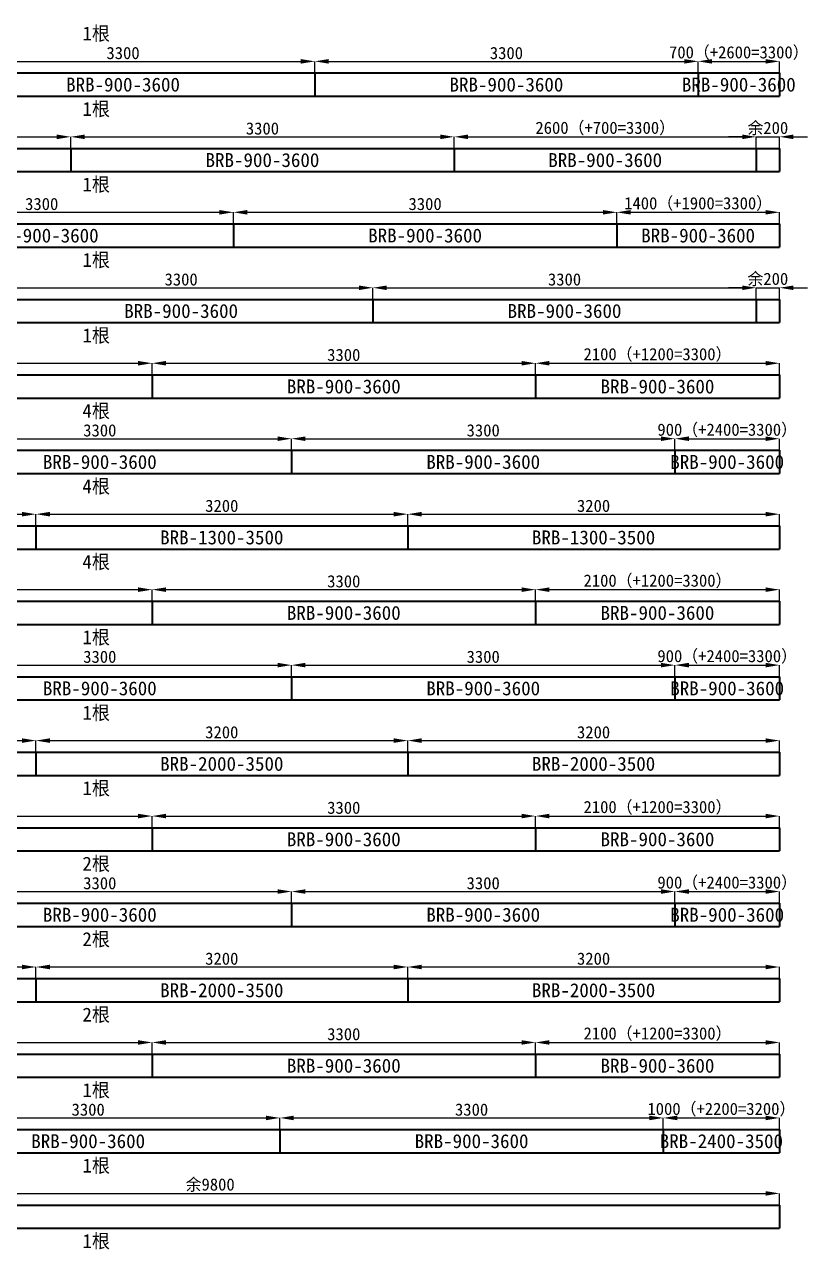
# Model space of a CAD drawing. Header units: metres. Extents: x -250 to 12310, y -21140 to 234.
# Drawn here: x 5502 to 12310, y -21083 to -10533 of the extents above; entities that cross this region are included whole.
import ezdxf
from ezdxf.enums import TextEntityAlignment as Align

# ---------------------------------------------------------------- set-up
doc = ezdxf.new("R2010")
doc.units = ezdxf.units.M
for name, color, linetype in [('DIMENSION', 3, 'Continuous'), ('TEXT', 3, 'Continuous'), ('TUBE', 3, 'Continuous')]:
    doc.layers.add(name, color=color, linetype=linetype)
doc.dimstyles.get("Standard").update_dxf_attribs({"dimscale": 30, "dimtxt": 3.5, "dimasz": 4, "dimexe": 1.25, "dimexo": 0, "dimtad": 1, "dimcen": 2.5, "dimazin": 3, "dimtfac": 1, "dimtmove": 0, "dimatfit": 3})

# ---------------------------------------------------------------- blocks, each defined once
blk = doc.blocks.new('_CLOSEDFILLED')
at = {"color": 0, "linetype": 'BYBLOCK'}
blk.add_solid([(-1, 0.164), (0, 0), (-1, -0.164)], dxfattribs=at)
blk = doc.blocks.new('*D87')
at = {"color": 3}
for p, q in [((4700, -10950), (4700, -10850)), ((8000, -10950), (8000, -10850))]:
    blk.add_line(p, q, dxfattribs=at)
at = {"color": 0}
blk.add_line((4820, -10850), (7880, -10850), dxfattribs=at)
at = {"layer": 'Defpoints'}
for p in [(4700, -10850), (4700, -10950), (8000, -10950)]:
    blk.add_point(p, dxfattribs=at)
at = {"layer": 'DIMENSION', "color": 0, "xscale": 120, "yscale": 120, "rotation": 180}
blk.add_blockref('_CLOSEDFILLED', (4700, -10850), dxfattribs=at)
at = {"layer": 'DIMENSION', "color": 0, "xscale": 120, "yscale": 120}
blk.add_blockref('_CLOSEDFILLED', (8000, -10850), dxfattribs=at)
at = {"layer": 'DIMENSION', "color": 3, "insert": (6350, -10778.75), "char_height": 105, "attachment_point": 5}
blk.add_mtext('3300', dxfattribs=at)
blk = doc.blocks.new('*D88')
at = {"color": 3}
for p, q in [((8000, -10950), (8000, -10850)), ((11300, -10950), (11300, -10850))]:
    blk.add_line(p, q, dxfattribs=at)
at = {"color": 0}
blk.add_line((8120, -10850), (11180, -10850), dxfattribs=at)
at = {"layer": 'Defpoints'}
for p in [(8000, -10850), (8000, -10950), (11300, -10950)]:
    blk.add_point(p, dxfattribs=at)
at = {"layer": 'DIMENSION', "color": 0, "xscale": 120, "yscale": 120, "rotation": 180}
blk.add_blockref('_CLOSEDFILLED', (8000, -10850), dxfattribs=at)
at = {"layer": 'DIMENSION', "color": 0, "xscale": 120, "yscale": 120}
blk.add_blockref('_CLOSEDFILLED', (11300, -10850), dxfattribs=at)
at = {"layer": 'DIMENSION', "color": 3, "insert": (9650, -10778.75), "char_height": 105, "attachment_point": 5}
blk.add_mtext('3300', dxfattribs=at)
blk = doc.blocks.new('*D89')
at = {"color": 3}
for p, q in [((11300, -10950), (11300, -10850)), ((12000, -10950), (12000, -10850))]:
    blk.add_line(p, q, dxfattribs=at)
at = {"color": 0}
blk.add_line((11420, -10850), (11880, -10850), dxfattribs=at)
at = {"layer": 'Defpoints'}
for p in [(11300, -10850), (11300, -10950), (12000, -10950)]:
    blk.add_point(p, dxfattribs=at)
at = {"layer": 'DIMENSION', "color": 0, "xscale": 120, "yscale": 120, "rotation": 180}
blk.add_blockref('_CLOSEDFILLED', (11300, -10850), dxfattribs=at)
at = {"layer": 'DIMENSION', "color": 0, "xscale": 120, "yscale": 120}
blk.add_blockref('_CLOSEDFILLED', (12000, -10850), dxfattribs=at)
at = {"layer": 'DIMENSION', "color": 3, "insert": (11650, -10778.75), "char_height": 105, "attachment_point": 5}
blk.add_mtext('700（+2600=3300）', dxfattribs=at)
blk = doc.blocks.new('*D92')
at = {"color": 3}
for p, q in [((2600, -11600), (2600, -11500)), ((5900, -11600), (5900, -11500))]:
    blk.add_line(p, q, dxfattribs=at)
at = {"color": 0}
blk.add_line((2720, -11500), (5780, -11500), dxfattribs=at)
at = {"layer": 'Defpoints'}
for p in [(2600, -11500), (2600, -11600), (5900, -11600)]:
    blk.add_point(p, dxfattribs=at)
at = {"layer": 'DIMENSION', "color": 0, "xscale": 120, "yscale": 120, "rotation": 180}
blk.add_blockref('_CLOSEDFILLED', (2600, -11500), dxfattribs=at)
at = {"layer": 'DIMENSION', "color": 0, "xscale": 120, "yscale": 120}
blk.add_blockref('_CLOSEDFILLED', (5900, -11500), dxfattribs=at)
at = {"layer": 'DIMENSION', "color": 3, "insert": (4250, -11428.75), "char_height": 105, "attachment_point": 5}
blk.add_mtext('3300', dxfattribs=at)
blk = doc.blocks.new('*D93')
at = {"color": 3}
for p, q in [((5900, -11600), (5900, -11500)), ((9200, -11600), (9200, -11500))]:
    blk.add_line(p, q, dxfattribs=at)
at = {"color": 0}
blk.add_line((6020, -11500), (9080, -11500), dxfattribs=at)
at = {"layer": 'Defpoints'}
for p in [(5900, -11500), (5900, -11600), (9200, -11600)]:
    blk.add_point(p, dxfattribs=at)
at = {"layer": 'DIMENSION', "color": 0, "xscale": 120, "yscale": 120, "rotation": 180}
blk.add_blockref('_CLOSEDFILLED', (5900, -11500), dxfattribs=at)
at = {"layer": 'DIMENSION', "color": 0, "xscale": 120, "yscale": 120}
blk.add_blockref('_CLOSEDFILLED', (9200, -11500), dxfattribs=at)
at = {"layer": 'DIMENSION', "color": 3, "insert": (7550, -11428.75), "char_height": 105, "attachment_point": 5}
blk.add_mtext('3300', dxfattribs=at)
blk = doc.blocks.new('*D94')
at = {"color": 3}
for p, q in [((9200, -11600), (9200, -11500)), ((11800, -11600), (11800, -11500))]:
    blk.add_line(p, q, dxfattribs=at)
at = {"color": 0}
blk.add_line((9320, -11500), (11680, -11500), dxfattribs=at)
at = {"layer": 'Defpoints'}
for p in [(9200, -11500), (9200, -11600), (11800, -11600)]:
    blk.add_point(p, dxfattribs=at)
at = {"layer": 'DIMENSION', "color": 0, "xscale": 120, "yscale": 120, "rotation": 180}
blk.add_blockref('_CLOSEDFILLED', (9200, -11500), dxfattribs=at)
at = {"layer": 'DIMENSION', "color": 0, "xscale": 120, "yscale": 120}
blk.add_blockref('_CLOSEDFILLED', (11800, -11500), dxfattribs=at)
at = {"layer": 'DIMENSION', "color": 3, "insert": (10500, -11428.75), "char_height": 105, "attachment_point": 5}
blk.add_mtext('2600（+700=3300）', dxfattribs=at)
blk = doc.blocks.new('*D95')
at = {"color": 0}
for p, q in [((11680, -11500), (11560, -11500)), ((11800, -11500), (12000, -11500)), ((12120, -11500), (12240, -11500))]:
    blk.add_line(p, q, dxfattribs=at)
at = {"color": 3}
for p, q in [((11800, -11600), (11800, -11500)), ((12000, -11600), (12000, -11500))]:
    blk.add_line(p, q, dxfattribs=at)
at = {"layer": 'Defpoints'}
for p in [(11800, -11500), (11800, -11600), (12000, -11600)]:
    blk.add_point(p, dxfattribs=at)
at = {"layer": 'DIMENSION', "color": 0, "xscale": 120, "yscale": 120}
blk.add_blockref('_CLOSEDFILLED', (11800, -11500), dxfattribs=at)
at = {"layer": 'DIMENSION', "color": 0, "xscale": 120, "yscale": 120, "rotation": 180}
blk.add_blockref('_CLOSEDFILLED', (12000, -11500), dxfattribs=at)
at = {"layer": 'DIMENSION', "color": 3, "insert": (11900, -11428.75), "char_height": 105, "attachment_point": 5}
blk.add_mtext('余200', dxfattribs=at)
blk = doc.blocks.new('*D99')
at = {"color": 3}
for p, q in [((4000, -12250), (4000, -12150)), ((7300, -12250), (7300, -12150))]:
    blk.add_line(p, q, dxfattribs=at)
at = {"color": 0}
blk.add_line((4120, -12150), (7180, -12150), dxfattribs=at)
at = {"layer": 'Defpoints'}
for p in [(4000, -12150), (4000, -12250), (7300, -12250)]:
    blk.add_point(p, dxfattribs=at)
at = {"layer": 'DIMENSION', "color": 0, "xscale": 120, "yscale": 120, "rotation": 180}
blk.add_blockref('_CLOSEDFILLED', (4000, -12150), dxfattribs=at)
at = {"layer": 'DIMENSION', "color": 0, "xscale": 120, "yscale": 120}
blk.add_blockref('_CLOSEDFILLED', (7300, -12150), dxfattribs=at)
at = {"layer": 'DIMENSION', "color": 3, "insert": (5650, -12078.75), "char_height": 105, "attachment_point": 5}
blk.add_mtext('3300', dxfattribs=at)
blk = doc.blocks.new('*D100')
at = {"color": 3}
for p, q in [((7300, -12250), (7300, -12150)), ((10600, -12250), (10600, -12150))]:
    blk.add_line(p, q, dxfattribs=at)
at = {"color": 0}
blk.add_line((7420, -12150), (10480, -12150), dxfattribs=at)
at = {"layer": 'Defpoints'}
for p in [(7300, -12150), (7300, -12250), (10600, -12250)]:
    blk.add_point(p, dxfattribs=at)
at = {"layer": 'DIMENSION', "color": 0, "xscale": 120, "yscale": 120, "rotation": 180}
blk.add_blockref('_CLOSEDFILLED', (7300, -12150), dxfattribs=at)
at = {"layer": 'DIMENSION', "color": 0, "xscale": 120, "yscale": 120}
blk.add_blockref('_CLOSEDFILLED', (10600, -12150), dxfattribs=at)
at = {"layer": 'DIMENSION', "color": 3, "insert": (8950, -12078.75), "char_height": 105, "attachment_point": 5}
blk.add_mtext('3300', dxfattribs=at)
blk = doc.blocks.new('*D101')
at = {"color": 3}
for p, q in [((10600, -12250), (10600, -12150)), ((12000, -12250), (12000, -12150))]:
    blk.add_line(p, q, dxfattribs=at)
at = {"color": 0}
blk.add_line((10720, -12150), (11880, -12150), dxfattribs=at)
at = {"layer": 'Defpoints'}
for p in [(10600, -12150), (10600, -12250), (12000, -12250)]:
    blk.add_point(p, dxfattribs=at)
at = {"layer": 'DIMENSION', "color": 0, "xscale": 120, "yscale": 120, "rotation": 180}
blk.add_blockref('_CLOSEDFILLED', (10600, -12150), dxfattribs=at)
at = {"layer": 'DIMENSION', "color": 0, "xscale": 120, "yscale": 120}
blk.add_blockref('_CLOSEDFILLED', (12000, -12150), dxfattribs=at)
at = {"layer": 'DIMENSION', "color": 3, "insert": (11300, -12078.75), "char_height": 105, "attachment_point": 5}
blk.add_mtext('1400（+1900=3300）', dxfattribs=at)
blk = doc.blocks.new('*D105')
at = {"color": 3}
for p, q in [((5200, -12900), (5200, -12800)), ((8500, -12900), (8500, -12800))]:
    blk.add_line(p, q, dxfattribs=at)
at = {"color": 0}
blk.add_line((5320, -12800), (8380, -12800), dxfattribs=at)
at = {"layer": 'Defpoints'}
for p in [(5200, -12800), (5200, -12900), (8500, -12900)]:
    blk.add_point(p, dxfattribs=at)
at = {"layer": 'DIMENSION', "color": 0, "xscale": 120, "yscale": 120, "rotation": 180}
blk.add_blockref('_CLOSEDFILLED', (5200, -12800), dxfattribs=at)
at = {"layer": 'DIMENSION', "color": 0, "xscale": 120, "yscale": 120}
blk.add_blockref('_CLOSEDFILLED', (8500, -12800), dxfattribs=at)
at = {"layer": 'DIMENSION', "color": 3, "insert": (6850, -12728.75), "char_height": 105, "attachment_point": 5}
blk.add_mtext('3300', dxfattribs=at)
blk = doc.blocks.new('*D106')
at = {"color": 3}
for p, q in [((8500, -12900), (8500, -12800)), ((11800, -12900), (11800, -12800))]:
    blk.add_line(p, q, dxfattribs=at)
at = {"color": 0}
blk.add_line((8620, -12800), (11680, -12800), dxfattribs=at)
at = {"layer": 'Defpoints'}
for p in [(8500, -12800), (8500, -12900), (11800, -12900)]:
    blk.add_point(p, dxfattribs=at)
at = {"layer": 'DIMENSION', "color": 0, "xscale": 120, "yscale": 120, "rotation": 180}
blk.add_blockref('_CLOSEDFILLED', (8500, -12800), dxfattribs=at)
at = {"layer": 'DIMENSION', "color": 0, "xscale": 120, "yscale": 120}
blk.add_blockref('_CLOSEDFILLED', (11800, -12800), dxfattribs=at)
at = {"layer": 'DIMENSION', "color": 3, "insert": (10150, -12728.75), "char_height": 105, "attachment_point": 5}
blk.add_mtext('3300', dxfattribs=at)
blk = doc.blocks.new('*D107')
at = {"color": 0}
for p, q in [((11680, -12800), (11560, -12800)), ((11800, -12800), (12000, -12800)), ((12120, -12800), (12240, -12800))]:
    blk.add_line(p, q, dxfattribs=at)
at = {"color": 3}
for p, q in [((11800, -12900), (11800, -12800)), ((12000, -12900), (12000, -12800))]:
    blk.add_line(p, q, dxfattribs=at)
at = {"layer": 'Defpoints'}
for p in [(11800, -12800), (11800, -12900), (12000, -12900)]:
    blk.add_point(p, dxfattribs=at)
at = {"layer": 'DIMENSION', "color": 0, "xscale": 120, "yscale": 120}
blk.add_blockref('_CLOSEDFILLED', (11800, -12800), dxfattribs=at)
at = {"layer": 'DIMENSION', "color": 0, "xscale": 120, "yscale": 120, "rotation": 180}
blk.add_blockref('_CLOSEDFILLED', (12000, -12800), dxfattribs=at)
at = {"layer": 'DIMENSION', "color": 3, "insert": (11900, -12728.75), "char_height": 105, "attachment_point": 5}
blk.add_mtext('余200', dxfattribs=at)
blk = doc.blocks.new('*D110')
at = {"color": 3}
for p, q in [((3300, -13550), (3300, -13450)), ((6600, -13550), (6600, -13450))]:
    blk.add_line(p, q, dxfattribs=at)
at = {"color": 0}
blk.add_line((3420, -13450), (6480, -13450), dxfattribs=at)
at = {"layer": 'Defpoints'}
for p in [(3300, -13450), (3300, -13550), (6600, -13550)]:
    blk.add_point(p, dxfattribs=at)
at = {"layer": 'DIMENSION', "color": 0, "xscale": 120, "yscale": 120, "rotation": 180}
blk.add_blockref('_CLOSEDFILLED', (3300, -13450), dxfattribs=at)
at = {"layer": 'DIMENSION', "color": 0, "xscale": 120, "yscale": 120}
blk.add_blockref('_CLOSEDFILLED', (6600, -13450), dxfattribs=at)
at = {"layer": 'DIMENSION', "color": 3, "insert": (4950, -13378.75), "char_height": 105, "attachment_point": 5}
blk.add_mtext('3300', dxfattribs=at)
blk = doc.blocks.new('*D111')
at = {"color": 3}
for p, q in [((6600, -13550), (6600, -13450)), ((9900, -13550), (9900, -13450))]:
    blk.add_line(p, q, dxfattribs=at)
at = {"color": 0}
blk.add_line((6720, -13450), (9780, -13450), dxfattribs=at)
at = {"layer": 'Defpoints'}
for p in [(6600, -13450), (6600, -13550), (9900, -13550)]:
    blk.add_point(p, dxfattribs=at)
at = {"layer": 'DIMENSION', "color": 0, "xscale": 120, "yscale": 120, "rotation": 180}
blk.add_blockref('_CLOSEDFILLED', (6600, -13450), dxfattribs=at)
at = {"layer": 'DIMENSION', "color": 0, "xscale": 120, "yscale": 120}
blk.add_blockref('_CLOSEDFILLED', (9900, -13450), dxfattribs=at)
at = {"layer": 'DIMENSION', "color": 3, "insert": (8250, -13378.75), "char_height": 105, "attachment_point": 5}
blk.add_mtext('3300', dxfattribs=at)
blk = doc.blocks.new('*D112')
at = {"color": 3}
for p, q in [((9900, -13550), (9900, -13450)), ((12000, -13550), (12000, -13450))]:
    blk.add_line(p, q, dxfattribs=at)
at = {"color": 0}
blk.add_line((10020, -13450), (11880, -13450), dxfattribs=at)
at = {"layer": 'Defpoints'}
for p in [(9900, -13450), (9900, -13550), (12000, -13550)]:
    blk.add_point(p, dxfattribs=at)
at = {"layer": 'DIMENSION', "color": 0, "xscale": 120, "yscale": 120, "rotation": 180}
blk.add_blockref('_CLOSEDFILLED', (9900, -13450), dxfattribs=at)
at = {"layer": 'DIMENSION', "color": 0, "xscale": 120, "yscale": 120}
blk.add_blockref('_CLOSEDFILLED', (12000, -13450), dxfattribs=at)
at = {"layer": 'DIMENSION', "color": 3, "insert": (10950, -13378.75), "char_height": 105, "attachment_point": 5}
blk.add_mtext('2100（+1200=3300）', dxfattribs=at)
blk = doc.blocks.new('*D116')
at = {"color": 3}
for p, q in [((4500, -14200), (4500, -14100)), ((7800, -14200), (7800, -14100))]:
    blk.add_line(p, q, dxfattribs=at)
at = {"color": 0}
blk.add_line((4620, -14100), (7680, -14100), dxfattribs=at)
at = {"layer": 'Defpoints'}
for p in [(4500, -14100), (4500, -14200), (7800, -14200)]:
    blk.add_point(p, dxfattribs=at)
at = {"layer": 'DIMENSION', "color": 0, "xscale": 120, "yscale": 120, "rotation": 180}
blk.add_blockref('_CLOSEDFILLED', (4500, -14100), dxfattribs=at)
at = {"layer": 'DIMENSION', "color": 0, "xscale": 120, "yscale": 120}
blk.add_blockref('_CLOSEDFILLED', (7800, -14100), dxfattribs=at)
at = {"layer": 'DIMENSION', "color": 3, "insert": (6150, -14028.75), "char_height": 105, "attachment_point": 5}
blk.add_mtext('3300', dxfattribs=at)
blk = doc.blocks.new('*D117')
at = {"color": 3}
for p, q in [((7800, -14200), (7800, -14100)), ((11100, -14200), (11100, -14100))]:
    blk.add_line(p, q, dxfattribs=at)
at = {"color": 0}
blk.add_line((7920, -14100), (10980, -14100), dxfattribs=at)
at = {"layer": 'Defpoints'}
for p in [(7800, -14100), (7800, -14200), (11100, -14200)]:
    blk.add_point(p, dxfattribs=at)
at = {"layer": 'DIMENSION', "color": 0, "xscale": 120, "yscale": 120, "rotation": 180}
blk.add_blockref('_CLOSEDFILLED', (7800, -14100), dxfattribs=at)
at = {"layer": 'DIMENSION', "color": 0, "xscale": 120, "yscale": 120}
blk.add_blockref('_CLOSEDFILLED', (11100, -14100), dxfattribs=at)
at = {"layer": 'DIMENSION', "color": 3, "insert": (9450, -14028.75), "char_height": 105, "attachment_point": 5}
blk.add_mtext('3300', dxfattribs=at)
blk = doc.blocks.new('*D118')
at = {"color": 3}
for p, q in [((11100, -14200), (11100, -14100)), ((12000, -14200), (12000, -14100))]:
    blk.add_line(p, q, dxfattribs=at)
at = {"color": 0}
blk.add_line((11220, -14100), (11880, -14100), dxfattribs=at)
at = {"layer": 'Defpoints'}
for p in [(11100, -14100), (11100, -14200), (12000, -14200)]:
    blk.add_point(p, dxfattribs=at)
at = {"layer": 'DIMENSION', "color": 0, "xscale": 120, "yscale": 120, "rotation": 180}
blk.add_blockref('_CLOSEDFILLED', (11100, -14100), dxfattribs=at)
at = {"layer": 'DIMENSION', "color": 0, "xscale": 120, "yscale": 120}
blk.add_blockref('_CLOSEDFILLED', (12000, -14100), dxfattribs=at)
at = {"layer": 'DIMENSION', "color": 3, "insert": (11550, -14028.75), "char_height": 105, "attachment_point": 5}
blk.add_mtext('900（+2400=3300）', dxfattribs=at)
blk = doc.blocks.new('*D121')
at = {"color": 3}
for p, q in [((2400, -14850), (2400, -14750)), ((5600, -14850), (5600, -14750))]:
    blk.add_line(p, q, dxfattribs=at)
at = {"color": 0}
blk.add_line((2520, -14750), (5480, -14750), dxfattribs=at)
at = {"layer": 'Defpoints'}
for p in [(2400, -14750), (2400, -14850), (5600, -14850)]:
    blk.add_point(p, dxfattribs=at)
at = {"layer": 'DIMENSION', "color": 0, "xscale": 120, "yscale": 120, "rotation": 180}
blk.add_blockref('_CLOSEDFILLED', (2400, -14750), dxfattribs=at)
at = {"layer": 'DIMENSION', "color": 0, "xscale": 120, "yscale": 120}
blk.add_blockref('_CLOSEDFILLED', (5600, -14750), dxfattribs=at)
at = {"layer": 'DIMENSION', "color": 3, "insert": (4000, -14678.75), "char_height": 105, "attachment_point": 5}
blk.add_mtext('3200', dxfattribs=at)
blk = doc.blocks.new('*D122')
at = {"color": 3}
for p, q in [((5600, -14850), (5600, -14750)), ((8800, -14850), (8800, -14750))]:
    blk.add_line(p, q, dxfattribs=at)
at = {"color": 0}
blk.add_line((5720, -14750), (8680, -14750), dxfattribs=at)
at = {"layer": 'Defpoints'}
for p in [(5600, -14750), (5600, -14850), (8800, -14850)]:
    blk.add_point(p, dxfattribs=at)
at = {"layer": 'DIMENSION', "color": 0, "xscale": 120, "yscale": 120, "rotation": 180}
blk.add_blockref('_CLOSEDFILLED', (5600, -14750), dxfattribs=at)
at = {"layer": 'DIMENSION', "color": 0, "xscale": 120, "yscale": 120}
blk.add_blockref('_CLOSEDFILLED', (8800, -14750), dxfattribs=at)
at = {"layer": 'DIMENSION', "color": 3, "insert": (7200, -14678.75), "char_height": 105, "attachment_point": 5}
blk.add_mtext('3200', dxfattribs=at)
blk = doc.blocks.new('*D123')
at = {"color": 3}
for p, q in [((8800, -14850), (8800, -14750)), ((12000, -14850), (12000, -14750))]:
    blk.add_line(p, q, dxfattribs=at)
at = {"color": 0}
blk.add_line((8920, -14750), (11880, -14750), dxfattribs=at)
at = {"layer": 'Defpoints'}
for p in [(8800, -14750), (8800, -14850), (12000, -14850)]:
    blk.add_point(p, dxfattribs=at)
at = {"layer": 'DIMENSION', "color": 0, "xscale": 120, "yscale": 120, "rotation": 180}
blk.add_blockref('_CLOSEDFILLED', (8800, -14750), dxfattribs=at)
at = {"layer": 'DIMENSION', "color": 0, "xscale": 120, "yscale": 120}
blk.add_blockref('_CLOSEDFILLED', (12000, -14750), dxfattribs=at)
at = {"layer": 'DIMENSION', "color": 3, "insert": (10400, -14678.75), "char_height": 105, "attachment_point": 5}
blk.add_mtext('3200', dxfattribs=at)
blk = doc.blocks.new('*D126')
at = {"color": 3}
for p, q in [((3300, -15500), (3300, -15400)), ((6600, -15500), (6600, -15400))]:
    blk.add_line(p, q, dxfattribs=at)
at = {"color": 0}
blk.add_line((3420, -15400), (6480, -15400), dxfattribs=at)
at = {"layer": 'Defpoints'}
for p in [(3300, -15400), (3300, -15500), (6600, -15500)]:
    blk.add_point(p, dxfattribs=at)
at = {"layer": 'DIMENSION', "color": 0, "xscale": 120, "yscale": 120, "rotation": 180}
blk.add_blockref('_CLOSEDFILLED', (3300, -15400), dxfattribs=at)
at = {"layer": 'DIMENSION', "color": 0, "xscale": 120, "yscale": 120}
blk.add_blockref('_CLOSEDFILLED', (6600, -15400), dxfattribs=at)
at = {"layer": 'DIMENSION', "color": 3, "insert": (4950, -15328.75), "char_height": 105, "attachment_point": 5}
blk.add_mtext('3300', dxfattribs=at)
blk = doc.blocks.new('*D127')
at = {"color": 3}
for p, q in [((6600, -15500), (6600, -15400)), ((9900, -15500), (9900, -15400))]:
    blk.add_line(p, q, dxfattribs=at)
at = {"color": 0}
blk.add_line((6720, -15400), (9780, -15400), dxfattribs=at)
at = {"layer": 'Defpoints'}
for p in [(6600, -15400), (6600, -15500), (9900, -15500)]:
    blk.add_point(p, dxfattribs=at)
at = {"layer": 'DIMENSION', "color": 0, "xscale": 120, "yscale": 120, "rotation": 180}
blk.add_blockref('_CLOSEDFILLED', (6600, -15400), dxfattribs=at)
at = {"layer": 'DIMENSION', "color": 0, "xscale": 120, "yscale": 120}
blk.add_blockref('_CLOSEDFILLED', (9900, -15400), dxfattribs=at)
at = {"layer": 'DIMENSION', "color": 3, "insert": (8250, -15328.75), "char_height": 105, "attachment_point": 5}
blk.add_mtext('3300', dxfattribs=at)
blk = doc.blocks.new('*D128')
at = {"color": 3}
for p, q in [((9900, -15500), (9900, -15400)), ((12000, -15500), (12000, -15400))]:
    blk.add_line(p, q, dxfattribs=at)
at = {"color": 0}
blk.add_line((10020, -15400), (11880, -15400), dxfattribs=at)
at = {"layer": 'Defpoints'}
for p in [(9900, -15400), (9900, -15500), (12000, -15500)]:
    blk.add_point(p, dxfattribs=at)
at = {"layer": 'DIMENSION', "color": 0, "xscale": 120, "yscale": 120, "rotation": 180}
blk.add_blockref('_CLOSEDFILLED', (9900, -15400), dxfattribs=at)
at = {"layer": 'DIMENSION', "color": 0, "xscale": 120, "yscale": 120}
blk.add_blockref('_CLOSEDFILLED', (12000, -15400), dxfattribs=at)
at = {"layer": 'DIMENSION', "color": 3, "insert": (10950, -15328.75), "char_height": 105, "attachment_point": 5}
blk.add_mtext('2100（+1200=3300）', dxfattribs=at)
blk = doc.blocks.new('*D132')
at = {"color": 3}
for p, q in [((4500, -16150), (4500, -16050)), ((7800, -16150), (7800, -16050))]:
    blk.add_line(p, q, dxfattribs=at)
at = {"color": 0}
blk.add_line((4620, -16050), (7680, -16050), dxfattribs=at)
at = {"layer": 'Defpoints'}
for p in [(4500, -16050), (4500, -16150), (7800, -16150)]:
    blk.add_point(p, dxfattribs=at)
at = {"layer": 'DIMENSION', "color": 0, "xscale": 120, "yscale": 120, "rotation": 180}
blk.add_blockref('_CLOSEDFILLED', (4500, -16050), dxfattribs=at)
at = {"layer": 'DIMENSION', "color": 0, "xscale": 120, "yscale": 120}
blk.add_blockref('_CLOSEDFILLED', (7800, -16050), dxfattribs=at)
at = {"layer": 'DIMENSION', "color": 3, "insert": (6150, -15978.75), "char_height": 105, "attachment_point": 5}
blk.add_mtext('3300', dxfattribs=at)
blk = doc.blocks.new('*D133')
at = {"color": 3}
for p, q in [((7800, -16150), (7800, -16050)), ((11100, -16150), (11100, -16050))]:
    blk.add_line(p, q, dxfattribs=at)
at = {"color": 0}
blk.add_line((7920, -16050), (10980, -16050), dxfattribs=at)
at = {"layer": 'Defpoints'}
for p in [(7800, -16050), (7800, -16150), (11100, -16150)]:
    blk.add_point(p, dxfattribs=at)
at = {"layer": 'DIMENSION', "color": 0, "xscale": 120, "yscale": 120, "rotation": 180}
blk.add_blockref('_CLOSEDFILLED', (7800, -16050), dxfattribs=at)
at = {"layer": 'DIMENSION', "color": 0, "xscale": 120, "yscale": 120}
blk.add_blockref('_CLOSEDFILLED', (11100, -16050), dxfattribs=at)
at = {"layer": 'DIMENSION', "color": 3, "insert": (9450, -15978.75), "char_height": 105, "attachment_point": 5}
blk.add_mtext('3300', dxfattribs=at)
blk = doc.blocks.new('*D134')
at = {"color": 3}
for p, q in [((11100, -16150), (11100, -16050)), ((12000, -16150), (12000, -16050))]:
    blk.add_line(p, q, dxfattribs=at)
at = {"color": 0}
blk.add_line((11220, -16050), (11880, -16050), dxfattribs=at)
at = {"layer": 'Defpoints'}
for p in [(11100, -16050), (11100, -16150), (12000, -16150)]:
    blk.add_point(p, dxfattribs=at)
at = {"layer": 'DIMENSION', "color": 0, "xscale": 120, "yscale": 120, "rotation": 180}
blk.add_blockref('_CLOSEDFILLED', (11100, -16050), dxfattribs=at)
at = {"layer": 'DIMENSION', "color": 0, "xscale": 120, "yscale": 120}
blk.add_blockref('_CLOSEDFILLED', (12000, -16050), dxfattribs=at)
at = {"layer": 'DIMENSION', "color": 3, "insert": (11550, -15978.75), "char_height": 105, "attachment_point": 5}
blk.add_mtext('900（+2400=3300）', dxfattribs=at)
blk = doc.blocks.new('*D137')
at = {"color": 3}
for p, q in [((2400, -16800), (2400, -16700)), ((5600, -16800), (5600, -16700))]:
    blk.add_line(p, q, dxfattribs=at)
at = {"color": 0}
blk.add_line((2520, -16700), (5480, -16700), dxfattribs=at)
at = {"layer": 'Defpoints'}
for p in [(2400, -16700), (2400, -16800), (5600, -16800)]:
    blk.add_point(p, dxfattribs=at)
at = {"layer": 'DIMENSION', "color": 0, "xscale": 120, "yscale": 120, "rotation": 180}
blk.add_blockref('_CLOSEDFILLED', (2400, -16700), dxfattribs=at)
at = {"layer": 'DIMENSION', "color": 0, "xscale": 120, "yscale": 120}
blk.add_blockref('_CLOSEDFILLED', (5600, -16700), dxfattribs=at)
at = {"layer": 'DIMENSION', "color": 3, "insert": (4000, -16628.75), "char_height": 105, "attachment_point": 5}
blk.add_mtext('3200', dxfattribs=at)
blk = doc.blocks.new('*D138')
at = {"color": 3}
for p, q in [((5600, -16800), (5600, -16700)), ((8800, -16800), (8800, -16700))]:
    blk.add_line(p, q, dxfattribs=at)
at = {"color": 0}
blk.add_line((5720, -16700), (8680, -16700), dxfattribs=at)
at = {"layer": 'Defpoints'}
for p in [(5600, -16700), (5600, -16800), (8800, -16800)]:
    blk.add_point(p, dxfattribs=at)
at = {"layer": 'DIMENSION', "color": 0, "xscale": 120, "yscale": 120, "rotation": 180}
blk.add_blockref('_CLOSEDFILLED', (5600, -16700), dxfattribs=at)
at = {"layer": 'DIMENSION', "color": 0, "xscale": 120, "yscale": 120}
blk.add_blockref('_CLOSEDFILLED', (8800, -16700), dxfattribs=at)
at = {"layer": 'DIMENSION', "color": 3, "insert": (7200, -16628.75), "char_height": 105, "attachment_point": 5}
blk.add_mtext('3200', dxfattribs=at)
blk = doc.blocks.new('*D139')
at = {"color": 3}
for p, q in [((8800, -16800), (8800, -16700)), ((12000, -16800), (12000, -16700))]:
    blk.add_line(p, q, dxfattribs=at)
at = {"color": 0}
blk.add_line((8920, -16700), (11880, -16700), dxfattribs=at)
at = {"layer": 'Defpoints'}
for p in [(8800, -16700), (8800, -16800), (12000, -16800)]:
    blk.add_point(p, dxfattribs=at)
at = {"layer": 'DIMENSION', "color": 0, "xscale": 120, "yscale": 120, "rotation": 180}
blk.add_blockref('_CLOSEDFILLED', (8800, -16700), dxfattribs=at)
at = {"layer": 'DIMENSION', "color": 0, "xscale": 120, "yscale": 120}
blk.add_blockref('_CLOSEDFILLED', (12000, -16700), dxfattribs=at)
at = {"layer": 'DIMENSION', "color": 3, "insert": (10400, -16628.75), "char_height": 105, "attachment_point": 5}
blk.add_mtext('3200', dxfattribs=at)
blk = doc.blocks.new('*D142')
at = {"color": 3}
for p, q in [((3300, -17450), (3300, -17350)), ((6600, -17450), (6600, -17350))]:
    blk.add_line(p, q, dxfattribs=at)
at = {"color": 0}
blk.add_line((3420, -17350), (6480, -17350), dxfattribs=at)
at = {"layer": 'Defpoints'}
for p in [(3300, -17350), (3300, -17450), (6600, -17450)]:
    blk.add_point(p, dxfattribs=at)
at = {"layer": 'DIMENSION', "color": 0, "xscale": 120, "yscale": 120, "rotation": 180}
blk.add_blockref('_CLOSEDFILLED', (3300, -17350), dxfattribs=at)
at = {"layer": 'DIMENSION', "color": 0, "xscale": 120, "yscale": 120}
blk.add_blockref('_CLOSEDFILLED', (6600, -17350), dxfattribs=at)
at = {"layer": 'DIMENSION', "color": 3, "insert": (4950, -17278.75), "char_height": 105, "attachment_point": 5}
blk.add_mtext('3300', dxfattribs=at)
blk = doc.blocks.new('*D143')
at = {"color": 3}
for p, q in [((6600, -17450), (6600, -17350)), ((9900, -17450), (9900, -17350))]:
    blk.add_line(p, q, dxfattribs=at)
at = {"color": 0}
blk.add_line((6720, -17350), (9780, -17350), dxfattribs=at)
at = {"layer": 'Defpoints'}
for p in [(6600, -17350), (6600, -17450), (9900, -17450)]:
    blk.add_point(p, dxfattribs=at)
at = {"layer": 'DIMENSION', "color": 0, "xscale": 120, "yscale": 120, "rotation": 180}
blk.add_blockref('_CLOSEDFILLED', (6600, -17350), dxfattribs=at)
at = {"layer": 'DIMENSION', "color": 0, "xscale": 120, "yscale": 120}
blk.add_blockref('_CLOSEDFILLED', (9900, -17350), dxfattribs=at)
at = {"layer": 'DIMENSION', "color": 3, "insert": (8250, -17278.75), "char_height": 105, "attachment_point": 5}
blk.add_mtext('3300', dxfattribs=at)
blk = doc.blocks.new('*D144')
at = {"color": 3}
for p, q in [((9900, -17450), (9900, -17350)), ((12000, -17450), (12000, -17350))]:
    blk.add_line(p, q, dxfattribs=at)
at = {"color": 0}
blk.add_line((10020, -17350), (11880, -17350), dxfattribs=at)
at = {"layer": 'Defpoints'}
for p in [(9900, -17350), (9900, -17450), (12000, -17450)]:
    blk.add_point(p, dxfattribs=at)
at = {"layer": 'DIMENSION', "color": 0, "xscale": 120, "yscale": 120, "rotation": 180}
blk.add_blockref('_CLOSEDFILLED', (9900, -17350), dxfattribs=at)
at = {"layer": 'DIMENSION', "color": 0, "xscale": 120, "yscale": 120}
blk.add_blockref('_CLOSEDFILLED', (12000, -17350), dxfattribs=at)
at = {"layer": 'DIMENSION', "color": 3, "insert": (10950, -17278.75), "char_height": 105, "attachment_point": 5}
blk.add_mtext('2100（+1200=3300）', dxfattribs=at)
blk = doc.blocks.new('*D148')
at = {"color": 3}
for p, q in [((4500, -18100), (4500, -18000)), ((7800, -18100), (7800, -18000))]:
    blk.add_line(p, q, dxfattribs=at)
at = {"color": 0}
blk.add_line((4620, -18000), (7680, -18000), dxfattribs=at)
at = {"layer": 'Defpoints'}
for p in [(4500, -18000), (4500, -18100), (7800, -18100)]:
    blk.add_point(p, dxfattribs=at)
at = {"layer": 'DIMENSION', "color": 0, "xscale": 120, "yscale": 120, "rotation": 180}
blk.add_blockref('_CLOSEDFILLED', (4500, -18000), dxfattribs=at)
at = {"layer": 'DIMENSION', "color": 0, "xscale": 120, "yscale": 120}
blk.add_blockref('_CLOSEDFILLED', (7800, -18000), dxfattribs=at)
at = {"layer": 'DIMENSION', "color": 3, "insert": (6150, -17928.75), "char_height": 105, "attachment_point": 5}
blk.add_mtext('3300', dxfattribs=at)
blk = doc.blocks.new('*D149')
at = {"color": 3}
for p, q in [((7800, -18100), (7800, -18000)), ((11100, -18100), (11100, -18000))]:
    blk.add_line(p, q, dxfattribs=at)
at = {"color": 0}
blk.add_line((7920, -18000), (10980, -18000), dxfattribs=at)
at = {"layer": 'Defpoints'}
for p in [(7800, -18000), (7800, -18100), (11100, -18100)]:
    blk.add_point(p, dxfattribs=at)
at = {"layer": 'DIMENSION', "color": 0, "xscale": 120, "yscale": 120, "rotation": 180}
blk.add_blockref('_CLOSEDFILLED', (7800, -18000), dxfattribs=at)
at = {"layer": 'DIMENSION', "color": 0, "xscale": 120, "yscale": 120}
blk.add_blockref('_CLOSEDFILLED', (11100, -18000), dxfattribs=at)
at = {"layer": 'DIMENSION', "color": 3, "insert": (9450, -17928.75), "char_height": 105, "attachment_point": 5}
blk.add_mtext('3300', dxfattribs=at)
blk = doc.blocks.new('*D150')
at = {"color": 3}
for p, q in [((11100, -18100), (11100, -18000)), ((12000, -18100), (12000, -18000))]:
    blk.add_line(p, q, dxfattribs=at)
at = {"color": 0}
blk.add_line((11220, -18000), (11880, -18000), dxfattribs=at)
at = {"layer": 'Defpoints'}
for p in [(11100, -18000), (11100, -18100), (12000, -18100)]:
    blk.add_point(p, dxfattribs=at)
at = {"layer": 'DIMENSION', "color": 0, "xscale": 120, "yscale": 120, "rotation": 180}
blk.add_blockref('_CLOSEDFILLED', (11100, -18000), dxfattribs=at)
at = {"layer": 'DIMENSION', "color": 0, "xscale": 120, "yscale": 120}
blk.add_blockref('_CLOSEDFILLED', (12000, -18000), dxfattribs=at)
at = {"layer": 'DIMENSION', "color": 3, "insert": (11550, -17928.75), "char_height": 105, "attachment_point": 5}
blk.add_mtext('900（+2400=3300）', dxfattribs=at)
blk = doc.blocks.new('*D153')
at = {"color": 3}
for p, q in [((2400, -18750), (2400, -18650)), ((5600, -18750), (5600, -18650))]:
    blk.add_line(p, q, dxfattribs=at)
at = {"color": 0}
blk.add_line((2520, -18650), (5480, -18650), dxfattribs=at)
at = {"layer": 'Defpoints'}
for p in [(2400, -18650), (2400, -18750), (5600, -18750)]:
    blk.add_point(p, dxfattribs=at)
at = {"layer": 'DIMENSION', "color": 0, "xscale": 120, "yscale": 120, "rotation": 180}
blk.add_blockref('_CLOSEDFILLED', (2400, -18650), dxfattribs=at)
at = {"layer": 'DIMENSION', "color": 0, "xscale": 120, "yscale": 120}
blk.add_blockref('_CLOSEDFILLED', (5600, -18650), dxfattribs=at)
at = {"layer": 'DIMENSION', "color": 3, "insert": (4000, -18578.75), "char_height": 105, "attachment_point": 5}
blk.add_mtext('3200', dxfattribs=at)
blk = doc.blocks.new('*D154')
at = {"color": 3}
for p, q in [((5600, -18750), (5600, -18650)), ((8800, -18750), (8800, -18650))]:
    blk.add_line(p, q, dxfattribs=at)
at = {"color": 0}
blk.add_line((5720, -18650), (8680, -18650), dxfattribs=at)
at = {"layer": 'Defpoints'}
for p in [(5600, -18650), (5600, -18750), (8800, -18750)]:
    blk.add_point(p, dxfattribs=at)
at = {"layer": 'DIMENSION', "color": 0, "xscale": 120, "yscale": 120, "rotation": 180}
blk.add_blockref('_CLOSEDFILLED', (5600, -18650), dxfattribs=at)
at = {"layer": 'DIMENSION', "color": 0, "xscale": 120, "yscale": 120}
blk.add_blockref('_CLOSEDFILLED', (8800, -18650), dxfattribs=at)
at = {"layer": 'DIMENSION', "color": 3, "insert": (7200, -18578.75), "char_height": 105, "attachment_point": 5}
blk.add_mtext('3200', dxfattribs=at)
blk = doc.blocks.new('*D155')
at = {"color": 3}
for p, q in [((8800, -18750), (8800, -18650)), ((12000, -18750), (12000, -18650))]:
    blk.add_line(p, q, dxfattribs=at)
at = {"color": 0}
blk.add_line((8920, -18650), (11880, -18650), dxfattribs=at)
at = {"layer": 'Defpoints'}
for p in [(8800, -18650), (8800, -18750), (12000, -18750)]:
    blk.add_point(p, dxfattribs=at)
at = {"layer": 'DIMENSION', "color": 0, "xscale": 120, "yscale": 120, "rotation": 180}
blk.add_blockref('_CLOSEDFILLED', (8800, -18650), dxfattribs=at)
at = {"layer": 'DIMENSION', "color": 0, "xscale": 120, "yscale": 120}
blk.add_blockref('_CLOSEDFILLED', (12000, -18650), dxfattribs=at)
at = {"layer": 'DIMENSION', "color": 3, "insert": (10400, -18578.75), "char_height": 105, "attachment_point": 5}
blk.add_mtext('3200', dxfattribs=at)
blk = doc.blocks.new('*D158')
at = {"color": 3}
for p, q in [((3300, -19400), (3300, -19300)), ((6600, -19400), (6600, -19300))]:
    blk.add_line(p, q, dxfattribs=at)
at = {"color": 0}
blk.add_line((3420, -19300), (6480, -19300), dxfattribs=at)
at = {"layer": 'Defpoints'}
for p in [(3300, -19300), (3300, -19400), (6600, -19400)]:
    blk.add_point(p, dxfattribs=at)
at = {"layer": 'DIMENSION', "color": 0, "xscale": 120, "yscale": 120, "rotation": 180}
blk.add_blockref('_CLOSEDFILLED', (3300, -19300), dxfattribs=at)
at = {"layer": 'DIMENSION', "color": 0, "xscale": 120, "yscale": 120}
blk.add_blockref('_CLOSEDFILLED', (6600, -19300), dxfattribs=at)
at = {"layer": 'DIMENSION', "color": 3, "insert": (4950, -19228.75), "char_height": 105, "attachment_point": 5}
blk.add_mtext('3300', dxfattribs=at)
blk = doc.blocks.new('*D159')
at = {"color": 3}
for p, q in [((6600, -19400), (6600, -19300)), ((9900, -19400), (9900, -19300))]:
    blk.add_line(p, q, dxfattribs=at)
at = {"color": 0}
blk.add_line((6720, -19300), (9780, -19300), dxfattribs=at)
at = {"layer": 'Defpoints'}
for p in [(6600, -19300), (6600, -19400), (9900, -19400)]:
    blk.add_point(p, dxfattribs=at)
at = {"layer": 'DIMENSION', "color": 0, "xscale": 120, "yscale": 120, "rotation": 180}
blk.add_blockref('_CLOSEDFILLED', (6600, -19300), dxfattribs=at)
at = {"layer": 'DIMENSION', "color": 0, "xscale": 120, "yscale": 120}
blk.add_blockref('_CLOSEDFILLED', (9900, -19300), dxfattribs=at)
at = {"layer": 'DIMENSION', "color": 3, "insert": (8250, -19228.75), "char_height": 105, "attachment_point": 5}
blk.add_mtext('3300', dxfattribs=at)
blk = doc.blocks.new('*D160')
at = {"color": 3}
for p, q in [((9900, -19400), (9900, -19300)), ((12000, -19400), (12000, -19300))]:
    blk.add_line(p, q, dxfattribs=at)
at = {"color": 0}
blk.add_line((10020, -19300), (11880, -19300), dxfattribs=at)
at = {"layer": 'Defpoints'}
for p in [(9900, -19300), (9900, -19400), (12000, -19400)]:
    blk.add_point(p, dxfattribs=at)
at = {"layer": 'DIMENSION', "color": 0, "xscale": 120, "yscale": 120, "rotation": 180}
blk.add_blockref('_CLOSEDFILLED', (9900, -19300), dxfattribs=at)
at = {"layer": 'DIMENSION', "color": 0, "xscale": 120, "yscale": 120}
blk.add_blockref('_CLOSEDFILLED', (12000, -19300), dxfattribs=at)
at = {"layer": 'DIMENSION', "color": 3, "insert": (10950, -19228.75), "char_height": 105, "attachment_point": 5}
blk.add_mtext('2100（+1200=3300）', dxfattribs=at)
blk = doc.blocks.new('*D164')
at = {"color": 3}
for p, q in [((4400, -20050), (4400, -19950)), ((7700, -20050), (7700, -19950))]:
    blk.add_line(p, q, dxfattribs=at)
at = {"color": 0}
blk.add_line((4520, -19950), (7580, -19950), dxfattribs=at)
at = {"layer": 'Defpoints'}
for p in [(4400, -19950), (4400, -20050), (7700, -20050)]:
    blk.add_point(p, dxfattribs=at)
at = {"layer": 'DIMENSION', "color": 0, "xscale": 120, "yscale": 120, "rotation": 180}
blk.add_blockref('_CLOSEDFILLED', (4400, -19950), dxfattribs=at)
at = {"layer": 'DIMENSION', "color": 0, "xscale": 120, "yscale": 120}
blk.add_blockref('_CLOSEDFILLED', (7700, -19950), dxfattribs=at)
at = {"layer": 'DIMENSION', "color": 3, "insert": (6050, -19878.75), "char_height": 105, "attachment_point": 5}
blk.add_mtext('3300', dxfattribs=at)
blk = doc.blocks.new('*D165')
at = {"color": 3}
for p, q in [((7700, -20050), (7700, -19950)), ((11000, -20050), (11000, -19950))]:
    blk.add_line(p, q, dxfattribs=at)
at = {"color": 0}
blk.add_line((7820, -19950), (10880, -19950), dxfattribs=at)
at = {"layer": 'Defpoints'}
for p in [(7700, -19950), (7700, -20050), (11000, -20050)]:
    blk.add_point(p, dxfattribs=at)
at = {"layer": 'DIMENSION', "color": 0, "xscale": 120, "yscale": 120, "rotation": 180}
blk.add_blockref('_CLOSEDFILLED', (7700, -19950), dxfattribs=at)
at = {"layer": 'DIMENSION', "color": 0, "xscale": 120, "yscale": 120}
blk.add_blockref('_CLOSEDFILLED', (11000, -19950), dxfattribs=at)
at = {"layer": 'DIMENSION', "color": 3, "insert": (9350, -19878.75), "char_height": 105, "attachment_point": 5}
blk.add_mtext('3300', dxfattribs=at)
blk = doc.blocks.new('*D166')
at = {"color": 3}
for p, q in [((11000, -20050), (11000, -19950)), ((12000, -20050), (12000, -19950))]:
    blk.add_line(p, q, dxfattribs=at)
at = {"color": 0}
blk.add_line((11120, -19950), (11880, -19950), dxfattribs=at)
at = {"layer": 'Defpoints'}
for p in [(11000, -19950), (11000, -20050), (12000, -20050)]:
    blk.add_point(p, dxfattribs=at)
at = {"layer": 'DIMENSION', "color": 0, "xscale": 120, "yscale": 120, "rotation": 180}
blk.add_blockref('_CLOSEDFILLED', (11000, -19950), dxfattribs=at)
at = {"layer": 'DIMENSION', "color": 0, "xscale": 120, "yscale": 120}
blk.add_blockref('_CLOSEDFILLED', (12000, -19950), dxfattribs=at)
at = {"layer": 'DIMENSION', "color": 3, "insert": (11500, -19878.75), "char_height": 105, "attachment_point": 5}
blk.add_mtext('1000（+2200=3200）', dxfattribs=at)
blk = doc.blocks.new('*D169')
at = {"color": 3}
for p, q in [((2200, -20700), (2200, -20600)), ((12000, -20700), (12000, -20600))]:
    blk.add_line(p, q, dxfattribs=at)
at = {"color": 0}
blk.add_line((2320, -20600), (11880, -20600), dxfattribs=at)
at = {"layer": 'Defpoints'}
for p in [(2200, -20600), (2200, -20700), (12000, -20700)]:
    blk.add_point(p, dxfattribs=at)
at = {"layer": 'DIMENSION', "color": 0, "xscale": 120, "yscale": 120, "rotation": 180}
blk.add_blockref('_CLOSEDFILLED', (2200, -20600), dxfattribs=at)
at = {"layer": 'DIMENSION', "color": 0, "xscale": 120, "yscale": 120}
blk.add_blockref('_CLOSEDFILLED', (12000, -20600), dxfattribs=at)
at = {"layer": 'DIMENSION', "color": 3, "insert": (7100, -20528.75), "char_height": 105, "attachment_point": 5}
blk.add_mtext('余9800', dxfattribs=at)

msp = doc.modelspace()

# ---------------------------------------------------------------- linework, layer by layer
at = {"layer": 'TUBE', "color": 7, "lineweight": 35}
for p, q in [((4700, -10950), (8000, -10950)), ((8000, -10950), (8000, -11150)), ((8000, -10950), (11300, -10950)), ((11300, -10950), (11300, -11150)), ((11300, -10950), (12000, -10950)), ((11300, -10950), (11300, -11150)), ((12000, -10950), (12000, -11150)), ((4700, -11150), (8000, -11150)), ((8000, -11150), (11300, -11150)), ((11300, -11150), (12000, -11150)), ((2600, -11600), (5900, -11600)), ((5900, -11600), (5900, -11800)), ((5900, -11600), (9200, -11600)), ((9200, -11600), (9200, -11800)), ((9200, -11600), (11800, -11600)), ((9200, -11600), (9200, -11800)), ((11800, -11600), (11800, -11800)), ((11800, -11600), (12000, -11600)), ((11800, -11600), (11800, -11800)), ((12000, -11600), (12000, -11800)), ((2600, -11800), (5900, -11800)), ((5900, -11800), (9200, -11800)), ((9200, -11800), (11800, -11800)), ((11800, -11800), (12000, -11800)), ((4000, -12250), (7300, -12250)), ((7300, -12250), (7300, -12450)), ((7300, -12250), (10600, -12250)), ((10600, -12250), (10600, -12450)), ((10600, -12250), (12000, -12250)), ((10600, -12250), (10600, -12450)), ((12000, -12250), (12000, -12450)), ((4000, -12450), (7300, -12450)), ((7300, -12450), (10600, -12450)), ((10600, -12450), (12000, -12450)), ((5200, -12900), (8500, -12900)), ((8500, -12900), (8500, -13100)), ((8500, -12900), (11800, -12900)), ((11800, -12900), (11800, -13100)), ((11800, -12900), (12000, -12900)), ((11800, -12900), (11800, -13100)), ((12000, -12900), (12000, -13100)), ((5200, -13100), (8500, -13100)), ((8500, -13100), (11800, -13100)), ((11800, -13100), (12000, -13100)), ((3300, -13550), (6600, -13550)), ((6600, -13550), (6600, -13750)), ((6600, -13550), (9900, -13550)), ((9900, -13550), (9900, -13750)), ((9900, -13550), (12000, -13550)), ((9900, -13550), (9900, -13750)), ((12000, -13550), (12000, -13750)), ((3300, -13750), (6600, -13750)), ((6600, -13750), (9900, -13750)), ((9900, -13750), (12000, -13750)), ((4500, -14200), (7800, -14200)), ((7800, -14200), (7800, -14400)), ((7800, -14200), (11100, -14200)), ((11100, -14200), (11100, -14400)), ((11100, -14200), (12000, -14200)), ((11100, -14200), (11100, -14400)), ((12000, -14200), (12000, -14400)), ((4500, -14400), (7800, -14400)), ((7800, -14400), (11100, -14400)), ((11100, -14400), (12000, -14400)), ((2400, -14850), (5600, -14850)), ((5600, -14850), (5600, -15050)), ((5600, -14850), (8800, -14850)), ((8800, -14850), (8800, -15050)), ((8800, -14850), (12000, -14850)), ((12000, -14850), (12000, -15050)), ((2400, -15050), (5600, -15050)), ((5600, -15050), (8800, -15050)), ((8800, -15050), (12000, -15050)), ((3300, -15500), (6600, -15500)), ((6600, -15500), (6600, -15700)), ((6600, -15500), (9900, -15500)), ((9900, -15500), (9900, -15700)), ((9900, -15500), (12000, -15500)), ((9900, -15500), (9900, -15700)), ((12000, -15500), (12000, -15700)), ((3300, -15700), (6600, -15700)), ((6600, -15700), (9900, -15700)), ((9900, -15700), (12000, -15700)), ((4500, -16150), (7800, -16150)), ((7800, -16150), (7800, -16350)), ((7800, -16150), (11100, -16150)), ((11100, -16150), (11100, -16350)), ((11100, -16150), (12000, -16150)), ((11100, -16150), (11100, -16350)), ((12000, -16150), (12000, -16350)), ((4500, -16350), (7800, -16350)), ((7800, -16350), (11100, -16350)), ((11100, -16350), (12000, -16350)), ((2400, -16800), (5600, -16800)), ((5600, -16800), (5600, -17000)), ((5600, -16800), (8800, -16800)), ((8800, -16800), (8800, -17000)), ((8800, -16800), (12000, -16800)), ((12000, -16800), (12000, -17000)), ((2400, -17000), (5600, -17000)), ((5600, -17000), (8800, -17000)), ((8800, -17000), (12000, -17000)), ((3300, -17450), (6600, -17450)), ((6600, -17450), (6600, -17650)), ((6600, -17450), (9900, -17450)), ((9900, -17450), (9900, -17650)), ((9900, -17450), (12000, -17450)), ((9900, -17450), (9900, -17650)), ((12000, -17450), (12000, -17650)), ((3300, -17650), (6600, -17650)), ((6600, -17650), (9900, -17650)), ((9900, -17650), (12000, -17650)), ((4500, -18100), (7800, -18100)), ((7800, -18100), (7800, -18300)), ((7800, -18100), (11100, -18100)), ((11100, -18100), (11100, -18300)), ((11100, -18100), (12000, -18100)), ((11100, -18100), (11100, -18300)), ((12000, -18100), (12000, -18300)), ((4500, -18300), (7800, -18300)), ((7800, -18300), (11100, -18300)), ((11100, -18300), (12000, -18300)), ((2400, -18750), (5600, -18750)), ((5600, -18750), (5600, -18950)), ((5600, -18750), (8800, -18750)), ((8800, -18750), (8800, -18950)), ((8800, -18750), (12000, -18750)), ((12000, -18750), (12000, -18950)), ((2400, -18950), (5600, -18950)), ((5600, -18950), (8800, -18950)), ((8800, -18950), (12000, -18950)), ((3300, -19400), (6600, -19400)), ((6600, -19400), (6600, -19600)), ((6600, -19400), (9900, -19400)), ((9900, -19400), (9900, -19600)), ((9900, -19400), (12000, -19400)), ((9900, -19400), (9900, -19600)), ((12000, -19400), (12000, -19600)), ((3300, -19600), (6600, -19600)), ((6600, -19600), (9900, -19600)), ((9900, -19600), (12000, -19600)), ((4400, -20050), (7700, -20050)), ((7700, -20050), (7700, -20250)), ((7700, -20050), (11000, -20050)), ((11000, -20050), (11000, -20250)), ((11000, -20050), (12000, -20050)), ((11000, -20050), (11000, -20250)), ((12000, -20050), (12000, -20250)), ((4400, -20250), (7700, -20250)), ((7700, -20250), (11000, -20250)), ((11000, -20250), (12000, -20250)), ((2200, -20700), (12000, -20700)), ((12000, -20700), (12000, -20900)), ((2200, -20900), (12000, -20900))]:
    msp.add_line(p, q, dxfattribs=at)

# ---------------------------------------------------------------- texts
at = {"layer": 'TEXT'}
for s, p in [('1根', (6000, -10670)), ('1根', (6000, -11320)), ('1根', (6000, -11970)), ('1根', (6000, -12620)), ('1根', (6000, -13270)), ('4根', (6000, -13920)), ('4根', (6000, -14570)), ('4根', (6000, -15220)), ('1根', (6000, -15870)), ('1根', (6000, -16520)), ('1根', (6000, -17170)), ('2根', (6000, -17820)), ('2根', (6000, -18470)), ('2根', (6000, -19120)), ('1根', (6000, -19770)), ('1根', (6000, -20420)), ('1根', (6000, -21070))]:
    msp.add_text(s, height=120, dxfattribs=at).set_placement(p)
for s, p in [('BRB-900-3600', (6350, -11050)), ('BRB-900-3600', (9650, -11050)), ('BRB-900-3600', (11650, -11050)), ('BRB-900-3600', (7550, -11700)), ('BRB-900-3600', (10500, -11700)), ('BRB-900-3600', (5650, -12350)), ('BRB-900-3600', (8950, -12350)), ('BRB-900-3600', (11300, -12350)), ('BRB-900-3600', (6850, -13000)), ('BRB-900-3600', (10150, -13000)), ('BRB-900-3600', (8250, -13650)), ('BRB-900-3600', (10950, -13650)), ('BRB-900-3600', (6150, -14300)), ('BRB-900-3600', (9450, -14300)), ('BRB-900-3600', (11550, -14300)), ('BRB-1300-3500', (7200, -14950)), ('BRB-1300-3500', (10400, -14950)), ('BRB-900-3600', (8250, -15600)), ('BRB-900-3600', (10950, -15600)), ('BRB-900-3600', (6150, -16250)), ('BRB-900-3600', (9450, -16250)), ('BRB-900-3600', (11550, -16250)), ('BRB-2000-3500', (7200, -16900)), ('BRB-2000-3500', (10400, -16900)), ('BRB-900-3600', (8250, -17550)), ('BRB-900-3600', (10950, -17550)), ('BRB-900-3600', (6150, -18200)), ('BRB-900-3600', (9450, -18200)), ('BRB-900-3600', (11550, -18200)), ('BRB-2000-3500', (7200, -18850)), ('BRB-2000-3500', (10400, -18850)), ('BRB-900-3600', (8250, -19500)), ('BRB-900-3600', (10950, -19500)), ('BRB-900-3600', (6050, -20150)), ('BRB-900-3600', (9350, -20150)), ('BRB-2400-3500', (11500, -20150))]:
    msp.add_text(s, height=120, dxfattribs=at).set_placement(p, align=Align.MIDDLE_CENTER)

# ---------------------------------------------------------------- dimensions: what is measured, and where the dimension line sits
at = {"layer": 'DIMENSION', "color": 3, "lineweight": 25}
for base, p1, p2, text, picture, middle in [((4700, -10850), (4700, -10950), (8000, -10950), '3300', '*D87', (6350, -10778.75)), ((8000, -10850), (8000, -10950), (11300, -10950), '3300', '*D88', (9650, -10778.75)), ((11300, -10850), (11300, -10950), (12000, -10950), '700（+2600=3300）', '*D89', (11650, -10778.75)), ((2600, -11500), (2600, -11600), (5900, -11600), '3300', '*D92', (4250, -11428.75)), ((5900, -11500), (5900, -11600), (9200, -11600), '3300', '*D93', (7550, -11428.75)), ((9200, -11500), (9200, -11600), (11800, -11600), '2600（+700=3300）', '*D94', (10500, -11428.75)), ((11800, -11500), (11800, -11600), (12000, -11600), '余200', '*D95', (11900, -11428.75)), ((4000, -12150), (4000, -12250), (7300, -12250), '3300', '*D99', (5650, -12078.75)), ((7300, -12150), (7300, -12250), (10600, -12250), '3300', '*D100', (8950, -12078.75)), ((10600, -12150), (10600, -12250), (12000, -12250), '1400（+1900=3300）', '*D101', (11300, -12078.75)), ((5200, -12800), (5200, -12900), (8500, -12900), '3300', '*D105', (6850, -12728.75)), ((8500, -12800), (8500, -12900), (11800, -12900), '3300', '*D106', (10150, -12728.75)), ((11800, -12800), (11800, -12900), (12000, -12900), '余200', '*D107', (11900, -12728.75)), ((3300, -13450), (3300, -13550), (6600, -13550), '3300', '*D110', (4950, -13378.75)), ((6600, -13450), (6600, -13550), (9900, -13550), '3300', '*D111', (8250, -13378.75)), ((9900, -13450), (9900, -13550), (12000, -13550), '2100（+1200=3300）', '*D112', (10950, -13378.75)), ((4500, -14100), (4500, -14200), (7800, -14200), '3300', '*D116', (6150, -14028.75)), ((7800, -14100), (7800, -14200), (11100, -14200), '3300', '*D117', (9450, -14028.75)), ((11100, -14100), (11100, -14200), (12000, -14200), '900（+2400=3300）', '*D118', (11550, -14028.75)), ((2400, -14750), (2400, -14850), (5600, -14850), '3200', '*D121', (4000, -14678.75)), ((5600, -14750), (5600, -14850), (8800, -14850), '3200', '*D122', (7200, -14678.75)), ((8800, -14750), (8800, -14850), (12000, -14850), '3200', '*D123', (10400, -14678.75)), ((3300, -15400), (3300, -15500), (6600, -15500), '3300', '*D126', (4950, -15328.75)), ((6600, -15400), (6600, -15500), (9900, -15500), '3300', '*D127', (8250, -15328.75)), ((9900, -15400), (9900, -15500), (12000, -15500), '2100（+1200=3300）', '*D128', (10950, -15328.75)), ((4500, -16050), (4500, -16150), (7800, -16150), '3300', '*D132', (6150, -15978.75)), ((7800, -16050), (7800, -16150), (11100, -16150), '3300', '*D133', (9450, -15978.75)), ((11100, -16050), (11100, -16150), (12000, -16150), '900（+2400=3300）', '*D134', (11550, -15978.75)), ((2400, -16700), (2400, -16800), (5600, -16800), '3200', '*D137', (4000, -16628.75)), ((5600, -16700), (5600, -16800), (8800, -16800), '3200', '*D138', (7200, -16628.75)), ((8800, -16700), (8800, -16800), (12000, -16800), '3200', '*D139', (10400, -16628.75)), ((3300, -17350), (3300, -17450), (6600, -17450), '3300', '*D142', (4950, -17278.75)), ((6600, -17350), (6600, -17450), (9900, -17450), '3300', '*D143', (8250, -17278.75)), ((9900, -17350), (9900, -17450), (12000, -17450), '2100（+1200=3300）', '*D144', (10950, -17278.75)), ((4500, -18000), (4500, -18100), (7800, -18100), '3300', '*D148', (6150, -17928.75)), ((7800, -18000), (7800, -18100), (11100, -18100), '3300', '*D149', (9450, -17928.75)), ((11100, -18000), (11100, -18100), (12000, -18100), '900（+2400=3300）', '*D150', (11550, -17928.75)), ((2400, -18650), (2400, -18750), (5600, -18750), '3200', '*D153', (4000, -18578.75)), ((5600, -18650), (5600, -18750), (8800, -18750), '3200', '*D154', (7200, -18578.75)), ((8800, -18650), (8800, -18750), (12000, -18750), '3200', '*D155', (10400, -18578.75)), ((3300, -19300), (3300, -19400), (6600, -19400), '3300', '*D158', (4950, -19228.75)), ((6600, -19300), (6600, -19400), (9900, -19400), '3300', '*D159', (8250, -19228.75)), ((9900, -19300), (9900, -19400), (12000, -19400), '2100（+1200=3300）', '*D160', (10950, -19228.75)), ((4400, -19950), (4400, -20050), (7700, -20050), '3300', '*D164', (6050, -19878.75)), ((7700, -19950), (7700, -20050), (11000, -20050), '3300', '*D165', (9350, -19878.75)), ((11000, -19950), (11000, -20050), (12000, -20050), '1000（+2200=3200）', '*D166', (11500, -19878.75)), ((2200, -20600), (2200, -20700), (12000, -20700), '余9800', '*D169', (7100, -20528.75))]:
    dim = msp.add_linear_dim(base=base, p1=p1, p2=p2, text=text, dimstyle='Standard', dxfattribs=at)
    dim.commit()
    dim.dimension.update_dxf_attribs({"geometry": picture, "text_midpoint": middle})

doc.saveas('drawing.dxf')
